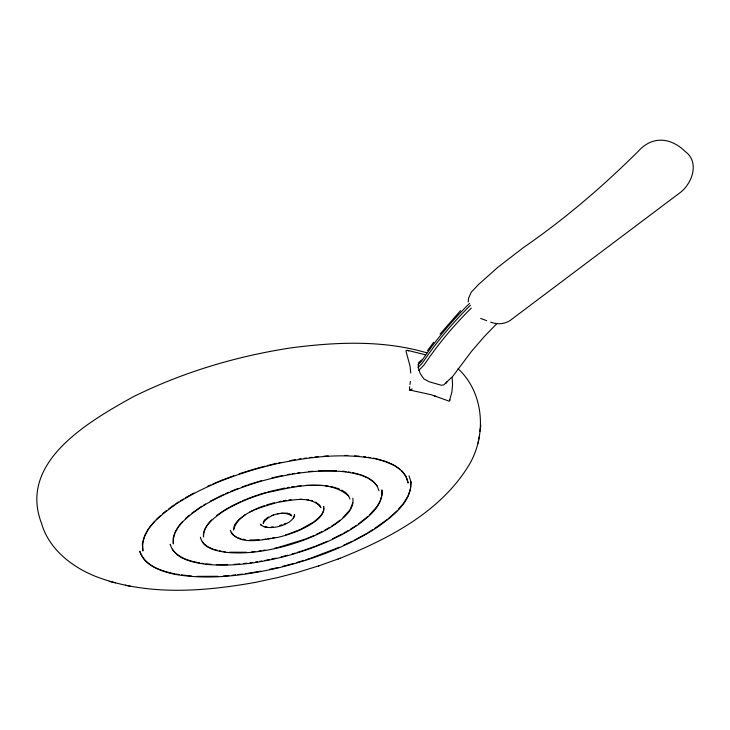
<?xml version="1.0" encoding="UTF-8"?>
<svg xmlns="http://www.w3.org/2000/svg" width="730" height="730" viewBox="0 0 730 730"><rect width="100%" height="100%" fill="white"/><g stroke="black" fill="none" stroke-linecap="round" stroke-linejoin="round"><path stroke-width="1.09" d="M410.616 487.695L410.89 481.782C411.784 501.939 393.05 515.654 378.541 526.458C348.173 546.615 313.444 559.253 278.212 567.913C244.468 575.495 209.218 580.286 174.835 574.309C161.202 571.271 144.403 566.106 139.786 551.25C144.722 565.814 161.202 570.878 174.744 573.908M497.103 323.335L484.282 336.612L471.489 351.385L452.81 376.297L443.749 384.883L441.513 385.285L429.258 381.799L423.938 378.952L420.115 373.422L418.208 367.373L418.591 362.627L421.612 359.99M468.176 301.992L468.55 298.315L471.252 292.183L478.67 284.39L497.778 267.353L523.602 247.443C564.774 219.073 602.889 186.424 638.339 151.201C652.164 135.753 670.633 137.231 685.087 151.411C700.207 162.288 691.994 184.38 679.146 193.359L511.757 319.256C505.917 324.166 497.568 324.896 490.615 322.122M263.238 523.164C267.983 514.641 283.596 510.243 291.699 515.855L290.64 514.267M409.685 386.626L409.439 389.957L431.275 394.757L449.351 401.235L451.906 391.928L452.563 384.601L452.125 377.638M409.977 384.527L410.406 381.388M338.154 558.961L340.025 558.286C388.707 538.749 439.305 512.533 468.012 466.689C486.946 436.805 484.683 393.196 458.066 368.705M478.123 443.22L479.053 437.097M479.875 431.521L480.842 425.152M294.646 515.471L293.305 518.327M323.947 508.7C323.125 514.495 318.216 518.483 313.854 521.831M143.965 537.435L142.341 543.759L142.925 550.967C140.16 529.688 160.883 515.161 175.948 504.111C206.581 484.337 241.42 471.981 276.77 463.705C309.109 456.916 342.854 452.609 375.621 458.924C388.743 462.063 405.278 467.939 408.116 483.005L406.026 476.334L401.774 470.667M352.763 502.988L350.108 509.412M174.579 533.438L173.138 538.22L173.339 543.941C172.097 527.361 188.103 516.42 199.974 507.834C219.219 495.533 240.663 487.111 262.535 480.796C288.587 473.752 315.725 469.299 342.762 471.571C355.108 473.241 369.608 475.449 377.319 486.408M380.166 500.953L381.899 495.305L381.89 489.967C383.469 505.671 368.769 516.658 357.618 525.089C337.351 538.813 314.365 547.947 290.969 554.773C263.411 562.301 234.604 567.073 205.997 564.308C192.665 562.346 174.534 559.244 170.218 544.224L170.309 544.635M410.57 488.68L408.043 495.935L403.416 503.426L398.297 509.33M263.566 521.211L263.284 523.437M144.239 536.377L148.573 528.538M379.6 501.93L376.753 506.812L369.344 515.033M174.862 532.489L178.448 526.43L182.509 521.722M447.171 381.626L445.72 383.597M427.534 350.555L433.702 342.206M349.643 510.261L343.109 517.506M440.09 334.039L460.548 310.597M149.249 527.717L154.669 521.183M211.609 519.942C207.22 524.459 202.575 530.245 203.524 536.961C203.268 525.144 214.602 517.543 223.188 511.429C236.73 502.906 251.74 497.011 267.07 492.586C291.699 487.485 327.551 477.201 348.575 496.044M238.026 520.39L234.512 524.897L233.49 530.035C238.518 512.04 261.623 507.377 277.309 502.395C290.969 500.506 311.208 494.675 320.899 507.615L319.804 505.242L315.643 502.021M418.071 364.781L421.173 361.532L427.524 352.453A387.949 347.918 -88 0 1 467.373 305.578L469.609 303.415M418.208 367.373L422.214 363.184L428.683 353.94A384.728 344.888 -88 0 1 468.277 307.412L470.494 305.268M418.81 370.429L423.947 365.055L430.545 355.647A381.243 341.731 -88 0 1 469.855 309.511L471.324 308.087M264.141 520.38L264.954 519.541M367.728 516.53L358.375 524.049M156.174 519.605L160.326 515.809M162.817 513.537L166.221 510.735M388.451 518.601L396.837 511.018M185.457 518.729L189.444 515.188M238.637 519.733L245.517 514.486M336.785 522.671L339.988 520.198M387.539 519.286L374.599 528.493M412.167 389.008L409.74 390.048M168.849 508.81L174.096 504.959M191.917 513.126L201.754 506.273M216.783 515.453L222.185 511.639M265.976 518.692L268.603 517.041M313.051 522.361L300.368 529.423M331.338 526.312L335.992 523.291M350.309 529.314L356.605 525.281M367.902 532.727L372.683 529.706M175.848 503.673L178.722 501.921M180.638 500.753L183.513 499.001M185.429 497.833L189.271 495.506M203.643 505.142L205.522 504.019M223.088 511.009L229.494 507.213M324.914 530.062L329.486 527.516M342.105 533.995L332.469 538.859M343.93 532.991L348.502 530.473M354.187 540.282L366.944 533.338M190.22 495.013L194.025 493.06M210.222 501.191L223.864 494.411M230.406 506.675L240.608 501.683M249.852 511.949L253.73 510.024M316.172 534.47L322.167 531.586M343.319 545.429L352.216 541.213M207.621 486.317L210.76 484.948M212.85 484.036L220.168 480.851M225.825 493.562L228.773 492.285M230.735 491.436L233.682 490.158M242.597 500.835L246.567 499.119M254.697 509.54L259.077 507.669M284.052 524.03L286.05 523.191M299.482 529.798L289.418 533.685M306.563 538.603L314.174 535.428M315.798 546.077L327.496 541.231M339.295 547.263L310.213 558.423M221.208 480.395L233.819 475.741M234.659 489.739L237.798 488.58M241.986 487.038L247.215 485.121M247.561 498.69L257.07 495.214M426.968 352.873C383.004 339.879 336.311 341.987 291.352 347.827C236.566 356.158 182.865 372.19 133.161 396.819C89.124 421.274 17.903 461.944 41.51 523.264C48.673 548.686 71.43 566.644 95.092 576.198C146.027 595.972 202.52 591.857 255.235 582.394L277.473 577.649L298.141 572.247L319.512 565.604M259.953 507.295L264.598 505.598M271.852 515.562L273.631 514.915M305.605 539.005L277.838 547.564M303.534 550.484L314.776 546.442M318.444 565.996L340.025 558.286M239.075 473.797L256.659 468.368M248.264 484.729L261.331 480.696M258.064 494.904L265.966 492.467M266.487 504.968L274.252 502.724M279.763 525.472L281.944 524.797M285.549 534.88L288.45 533.986M291.927 554.061L295.093 553.084M297.201 552.428L302.485 550.803M296.426 562.666L303.844 560.375M305.97 559.727L309.146 558.742M282.437 566.407L294.309 563.314M281.205 556.89L287.647 555.22M271.697 478.013L275.812 476.973M267.965 491.901L284.846 488.032M257.69 468.049L265.063 466.187M267.171 465.658L276.661 463.267M269.443 569.391L278.121 567.529M265.045 560.476L269.352 559.554M271.514 559.098L275.821 558.185M274.672 548.221L276.779 547.783M272.746 538.037L274.726 537.627M277.363 513.856L279.252 513.473M279.161 501.574L281.123 501.181M276.843 476.708L282.373 475.613M287.903 474.518L290.12 474.08M278.878 462.829L281.105 462.4M289.993 460.648L295.55 459.562M245.727 573.689L260.783 571.188M255.436 562.045L257.571 561.698M259.707 561.352L261.842 560.996M258.949 551.068L261.039 550.73M263.129 550.402L265.209 550.064M267.864 538.859L270.784 538.393M283.085 500.78L285.968 500.351M287.072 487.585L289.262 487.266M291.443 486.946L294.719 486.472M292.301 473.706L294.464 473.396M297.703 472.93L299.866 472.62M298.798 459.106L300.961 458.805M304.209 458.358L306.372 458.057M309.62 457.601L311.783 457.299M232.204 575.277L235.589 574.875M237.843 574.62L242.351 574.09M243.893 563.514L247.023 563.159M250.144 562.812L252.233 562.574M251.85 551.853L254.889 551.515M263.074 539.47L265.912 539.169M270.994 527.06L273.12 526.841M281.096 513.19L287.547 513.163M288.861 499.922L291.078 499.712M296.909 486.153L301.098 485.779M308.626 471.571L313.097 471.197M315.05 456.916L318.335 456.651M323.81 456.223L328.199 455.876M217.996 576.298L196.972 576.362M223.435 575.952L228.864 575.605M234.266 564.308L239.732 563.989M246.539 552.254L229.612 552.208M259.15 539.826L249.76 539.954M306.335 485.313L322.277 485.432M318.691 470.731L336.411 470.795M344.524 455.465L347.781 455.429M216.381 564.673L227.714 564.701M299.647 499.238L301.572 499.311M191.388 575.997L181.378 574.893M354.588 455.876L359.133 456.177M205.896 563.916L211.143 564.299M267.098 527.106L263.895 526.631M306.618 499.694L308.781 499.968M325.352 485.76L328.445 486.18M175.848 574.072L179.169 574.565M342.644 471.142L346.002 471.644M348.246 471.981L350.491 472.31M199.6 562.903C189.49 561.133 178.458 557.875 172.198 549.152M201.699 563.241L203.798 563.578M363.622 456.579L365.776 456.925M367.938 457.281L370.092 457.628M373.331 458.148L375.494 458.504M219.502 550.849L221.436 551.186M223.371 551.515L225.296 551.853M243.072 539.151L245.125 539.534M425.243 354.743L407.577 350.345L405.889 350.756L410.059 366.15L410.734 373.012M310.651 500.397L312.531 500.835M109.208 581.399L115.459 582.859M125.542 585.214L131.19 586.537M330.507 486.463L335.681 487.749M352.736 472.648L360.273 474.655M376.589 458.814L385.349 461.323M213.653 549.261L217.558 550.402M237.487 537.663L241.01 538.767M288.779 513.427L289.819 513.801M433.711 395.587L435.774 396.344M480.65 318.426L486.627 320.643M336.712 488.014L339.779 489.255M407.577 350.345L408.69 350.947M361.35 474.947L367.345 477.557M212.676 548.978L207.849 546.743L204.144 544.023L202.265 541.633M386.444 461.643L395.231 465.731M236.529 537.189L232.441 534.533L231.027 532.544M341.822 490.086L345.746 492.65L348.456 495.633L349.916 498.992M368.349 477.995L373.641 481.7L377.2 485.998L378.979 490.788M396.052 466.351L400.14 469.436M261.586 525.664L260.354 524.268C267.07 531.924 293.551 525.198 294.518 514.623L294.628 515.033M409.037 475.768L411.008 482.183M352.827 498.17C354.661 509.44 344.022 517.606 336.101 523.684C321.346 533.822 304.519 540.51 287.41 545.502C267.299 550.977 246.256 554.462 225.397 552.254C215.925 550.803 202.84 548.239 200.421 537.243L200.513 537.654M323.819 506.793L323.7 506.383C325.306 515.079 316.108 520.691 309.958 524.87C300.012 530.783 289.007 534.707 277.792 537.408C264.251 539.16 237.46 546.715 230.406 530.308L230.507 530.728M449.954 399.867L449.954 400.359"/></g></svg>
